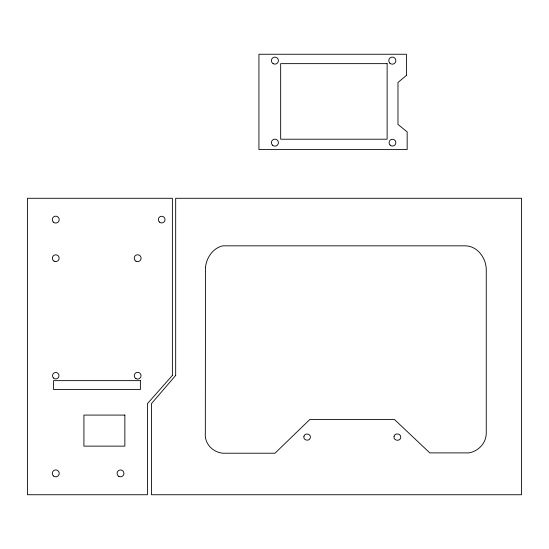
<?xml version="1.0" encoding="UTF-8"?>
<svg xmlns="http://www.w3.org/2000/svg" width="549" height="549" viewBox="0 0 549 549"><rect width="100%" height="100%" fill="white"/><g stroke="black" fill="none" stroke-linecap="round" stroke-linejoin="round"><path stroke-width="0.82" d="M205.47 267.576L205.326 433.003A17.781 17.781 0 0 0 206.101 440.181C208.38 447.373 215.297 452.548 222.743 453.213L275.001 453.213L309.794 419.532L394.498 419.532L429.792 452.891L468.887 452.891C476.01 451.676 482.427 446.694 484.993 439.886A19.393 19.393 0 0 0 486.256 433.003L486.256 270.451C486.586 258.606 477.692 245.849 465.078 245.828L222.743 245.828C212.875 248.114 206.321 257.845 205.47 267.576M303.92 436.283C302.746 440.257 309.348 441.863 310.329 437.924C311.496 433.95 304.894 432.344 303.92 436.283M394.052 436.256C392.844 440.36 399.665 442.02 400.674 437.951C401.882 433.84 395.06 432.187 394.052 436.256M175.68 375.413L151.442 403.645L151.442 494.745L521.55 494.745L521.55 198.285L175.68 198.285L175.68 375.413M172.379 375.413L147.448 403.645L147.448 494.745L27.45 494.745L27.45 198.285L172.379 198.285L172.379 375.413M406.411 75.426L397.984 82.467L397.984 124.438L407.159 131.897L407.159 149.541L258.929 149.541L258.929 54.255L406.411 54.255L406.411 75.426M387.12 63.643L280.669 63.643L280.669 139.213L387.12 139.213L387.12 63.643M140.386 380.635L53.569 380.635L53.569 389.529L140.386 389.529L140.386 380.635M124.856 415.085L83.922 415.085L83.922 446.138L124.856 446.138L124.856 415.085M118.742 476.319A3.424 3.424 0 0 0 123.93 473.437A3.424 3.424 0 0 0 118.845 470.383A3.424 3.424 0 0 0 118.742 476.319M53.452 475.976A3.472 3.472 0 0 0 59.155 474.075A3.472 3.472 0 0 0 54.653 470.088A3.472 3.472 0 0 0 53.452 475.976M135.953 378.638A3.39 3.39 0 0 0 141.038 375.701A3.39 3.39 0 0 0 135.953 372.764A3.39 3.39 0 0 0 135.953 378.638M53.466 377.993A3.239 3.239 0 0 0 58.88 376.539A3.239 3.239 0 0 0 54.914 372.572A3.239 3.239 0 0 0 53.466 377.993M54.056 261.146A3.404 3.404 0 0 0 59.155 258.195A3.404 3.404 0 0 0 54.056 255.251A3.404 3.404 0 0 0 54.056 261.146M135.926 261.18A3.445 3.445 0 0 0 141.093 258.195A3.445 3.445 0 0 0 135.926 255.21A3.445 3.445 0 0 0 135.926 261.18M159.306 221.974A3.356 3.356 0 0 0 164.92 220.472A3.356 3.356 0 0 0 160.816 216.361A3.356 3.356 0 0 0 159.306 221.974M53.308 222.05A3.459 3.459 0 0 0 59.093 220.499A3.459 3.459 0 0 0 54.859 216.265A3.459 3.459 0 0 0 53.308 222.05M272.428 145.128A3.507 3.507 0 0 0 278.288 143.557A3.507 3.507 0 0 0 273.999 139.261A3.507 3.507 0 0 0 272.428 145.128M390.065 145.053A3.397 3.397 0 0 0 395.747 143.529A3.397 3.397 0 0 0 391.588 139.364A3.397 3.397 0 0 0 390.065 145.053M389.811 63.135A3.548 3.548 0 0 0 395.747 61.55A3.548 3.548 0 0 0 391.403 57.206A3.548 3.548 0 0 0 389.811 63.135M273.148 63.663A3.507 3.507 0 0 0 278.412 60.63A3.507 3.507 0 0 0 273.148 57.59A3.507 3.507 0 0 0 273.148 63.663"/></g></svg>
